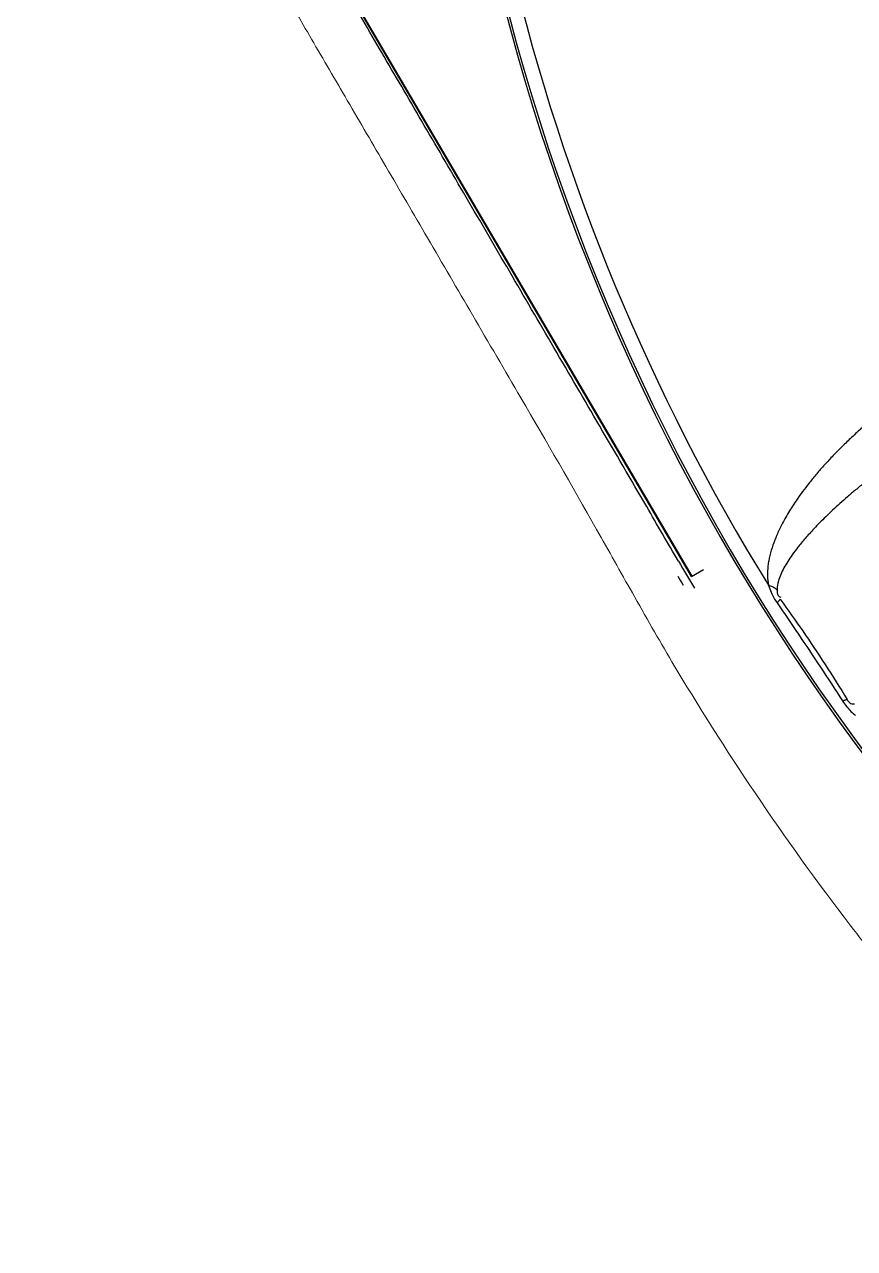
# Model space of a CAD drawing. Header units: millimetres. Extents: x 100 to 1590, y 100 to 694.
# Drawn here: x 1242.257 to 1242.675, y 536.567 to 537.182 of the extents above; entities that cross this region are included whole.
import ezdxf

# ---------------------------------------------------------------- set-up
doc = ezdxf.new("R2010")
doc.units = ezdxf.units.MM
doc.layers.add('OUTLINE', color=6, linetype='Continuous', lineweight=9)

msp = doc.modelspace()

# ---------------------------------------------------------------- linework, layer by layer
at = {"color": 9, "linetype": 'Continuous'}
for p, q in [((1242.59275, 536.90445), (1242.30242, 537.39981)), ((1242.59298, 536.90458), (1242.30265, 537.39995)), ((1242.59275, 536.90445), (1242.59877, 536.90798))]:
    msp.add_line(p, q, dxfattribs=at)
for points in [[(1242.63566, 536.89117), (1242.63587, 536.89139), (1242.63607, 536.89161), (1242.63627, 536.89182), (1242.63645, 536.89203), (1242.63663, 536.89223), (1242.63679, 536.89243), (1242.63695, 536.89262), (1242.6371, 536.8928), (1242.63724, 536.89298)], [(1242.66859, 536.84188), (1242.66888, 536.84199), (1242.66916, 536.84209), (1242.66943, 536.84219), (1242.66969, 536.84228), (1242.66995, 536.84237), (1242.67019, 536.84245), (1242.67043, 536.84252), (1242.67065, 536.84258), (1242.67087, 536.84264)]]:
    msp.add_lwpolyline(points, dxfattribs=at)
for centre, radius, start, end in [((1243.53797, 537.45842), 1.0732, 188.20144, 235.91619), ((1243.53797, 537.45842), 1.07206, 188.69647, 236.29203), ((1243.53797, 537.45842), 1.06481, 193.37074, 211.62926), ((1244.44426, 537.99814), 2.15628, 210.47296, 210.61471)]:
    msp.add_arc(centre, radius, start, end, dxfattribs=at)
at = {"color": 7, "linetype": 'Continuous'}
msp.add_arc((1244.29004, 537.91088), 1.97504, 210.37786, 210.83656, dxfattribs=at)
at = {"color": 9, "linetype": 'Continuous'}
for points, start_tangent, end_tangent in [([(1242.58616, 536.9121), (1242.57017, 536.93957), (1242.54656, 536.98007), (1242.52354, 537.01953), (1242.50117, 537.0579), (1242.47945, 537.09514), (1242.45842, 537.13119), (1242.43819, 537.16588), (1242.41913, 537.19856), (1242.40193, 537.22804), (1242.38693, 537.25376), (1242.3737, 537.27645), (1242.36156, 537.29725), (1242.35001, 537.31706), (1242.33909, 537.3358), (1242.3291, 537.3529), (1242.32002, 537.36846), (1242.3113, 537.38346), (1242.30542, 537.39345)], (-0.505982, 0.862544), (-0.506637, 0.862159)), ([(1242.69685, 536.9942), (1242.6898, 536.98874), (1242.68348, 536.98355), (1242.67779, 536.9786), (1242.6726, 536.97385), (1242.66781, 536.96921), (1242.66332, 536.96462), (1242.65906, 536.96001), (1242.65511, 536.95547), (1242.65162, 536.95118), (1242.64853, 536.94715), (1242.64583, 536.94338), (1242.64347, 536.93985), (1242.64142, 536.93656), (1242.63963, 536.93347), (1242.63807, 536.93057), (1242.63672, 536.92783), (1242.63553, 536.92521), (1242.63449, 536.92267), (1242.63277, 536.91765), (1242.63151, 536.91239), (1242.6311, 536.90973), (1242.63085, 536.90472), (1242.63133, 536.90002)], (-0.799315, -0.600912), (0.18575, -0.982597)), ([(1242.69531, 536.96359), (1242.68951, 536.95932), (1242.68428, 536.95532), (1242.67952, 536.95155), (1242.67516, 536.94797), (1242.6711, 536.94452), (1242.66727, 536.94114), (1242.6636, 536.93778), (1242.66016, 536.9345), (1242.65708, 536.93145), (1242.65434, 536.9286), (1242.6519, 536.92596), (1242.64974, 536.92352), (1242.64783, 536.92126), (1242.64614, 536.91916), (1242.6433, 536.91538), (1242.64102, 536.91197), (1242.63913, 536.90873), (1242.63752, 536.90541), (1242.63639, 536.90219), (1242.63576, 536.89797)], (-0.81073, -0.585421), (0.006634, -0.999978)), ([(1242.63133, 536.90002), (1242.6327, 536.89648), (1242.63566, 536.89117)], (0.321102, -0.947045), (0.569296, -0.822133)), ([(1242.63133, 536.90002), (1242.63447, 536.89875), (1242.63549, 536.89777)], (0.955818, -0.29396), (0.597785, -0.801657)), ([(1242.63576, 536.89797), (1242.63623, 536.89481), (1242.63751, 536.89407)], (0.00657, -0.999978), (0.970554, -0.240883)), ([(1242.63724, 536.89298), (1242.64855, 536.87704), (1242.6598, 536.86025), (1242.67087, 536.84264)], (0.593137, -0.805102), (0.516751, -0.856136)), ([(1242.63566, 536.89117), (1242.64645, 536.87537), (1242.65745, 536.85892), (1242.66859, 536.84188)], (0.569909, -0.821708), (0.541007, -0.841018)), ([(1242.67087, 536.84264), (1242.67282, 536.84051), (1242.67457, 536.84048)], (0.478144, -0.878281), (0.952131, 0.305691)), ([(1242.66859, 536.84188), (1242.67071, 536.83898), (1242.67511, 536.83449)], (0.541307, -0.840825), (0.752275, -0.65885))]:
    msp.add_spline(points, degree=3, dxfattribs=dict(at, start_tangent=start_tangent, end_tangent=end_tangent))
at = {"layer": 'OUTLINE'}
for points, start_tangent, end_tangent in [([(1242.77754, 538.28683), (1242.75799, 538.26845), (1242.69128, 538.19843), (1242.63708, 538.1314), (1242.61391, 538.09921), (1242.593, 538.06797), (1242.5742, 538.03772), (1242.55715, 538.00879), (1242.5412, 537.98138), (1242.52602, 537.95538), (1242.49779, 537.90697), (1242.47214, 537.86297), (1242.44876, 537.82288), (1242.42741, 537.78628), (1242.40788, 537.7528), (1242.38999, 537.72214), (1242.37359, 537.69401), (1242.35853, 537.66818), (1242.34468, 537.64444), (1242.33192, 537.62257), (1242.32015, 537.60239), (1242.30934, 537.58385), (1242.29949, 537.56698), (1242.29054, 537.5516), (1242.28635, 537.54442), (1242.28223, 537.53741), (1242.28014, 537.53386), (1242.27803, 537.53024), (1242.27592, 537.52654), (1242.27378, 537.52268), (1242.27164, 537.51857), (1242.26963, 537.5143), (1242.26778, 537.50999), (1242.26607, 537.5056), (1242.26309, 537.49661), (1242.26075, 537.48744), (1242.25801, 537.46878), (1242.25789, 537.44989), (1242.25881, 537.4405), (1242.26038, 537.4312), (1242.26258, 537.42204), (1242.26541, 537.41307), (1242.26706, 537.40866), (1242.26887, 537.40429), (1242.27085, 537.39996), (1242.27298, 537.39571), (1242.27514, 537.39172), (1242.27726, 537.38796), (1242.27935, 537.38435), (1242.28142, 537.38081), (1242.2855, 537.37389), (1242.28962, 537.36685), (1242.29388, 537.35952), (1242.29832, 537.3519), (1242.30784, 537.33558), (1242.31829, 537.31768), (1242.32966, 537.29817), (1242.34196, 537.27709), (1242.35523, 537.25435), (1242.36955, 537.22979), (1242.38502, 537.20326), (1242.40172, 537.17463), (1242.41972, 537.14377), (1242.43913, 537.11049), (1242.46006, 537.07462), (1242.48262, 537.03593), (1242.50697, 536.99417)], (-0.736565, -0.676367), (0.503695, -0.863882)), ([(1242.50697, 536.99417), (1242.54499, 536.92811), (1242.56295, 536.89618), (1242.58288, 536.86159), (1242.62462, 536.79567), (1242.67246, 536.72913), (1242.72637, 536.66335), (1242.73674, 536.65167)], (0.505202, -0.863001), (0.668469, -0.74374))]:
    msp.add_spline(points, degree=3, dxfattribs=dict(at, start_tangent=start_tangent, end_tangent=end_tangent))

doc.saveas('drawing.dxf')
